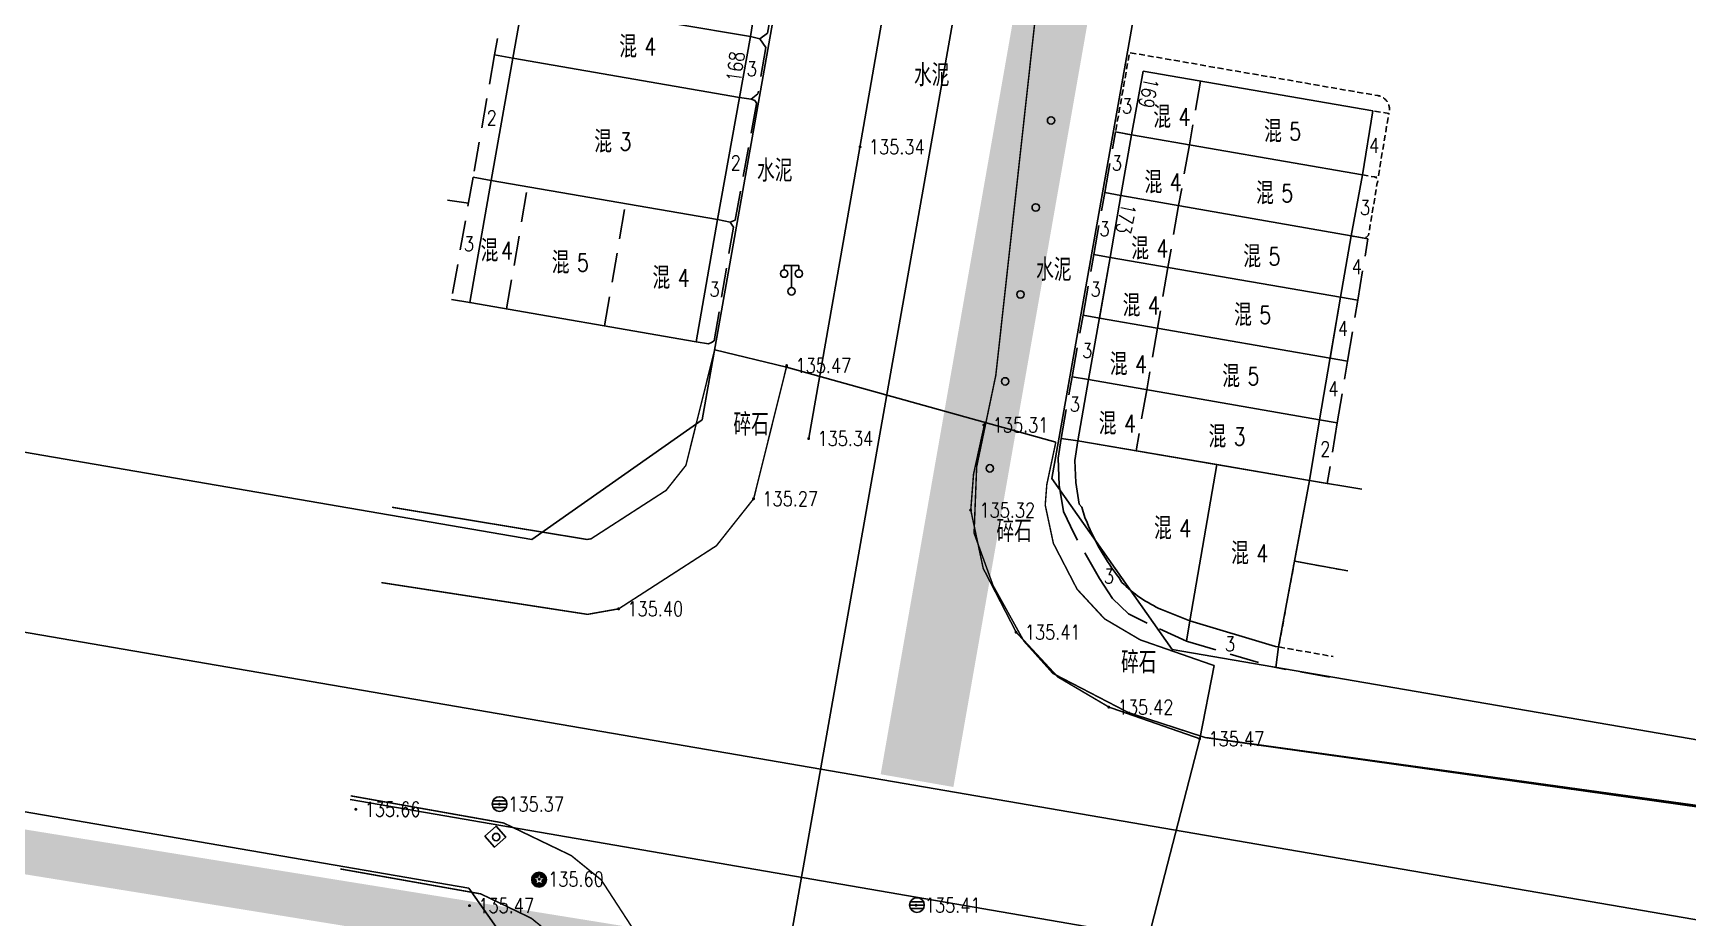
# Model space of a CAD drawing. Extents: x 529262 to 576451, y 2694391 to 2717535.
# Drawn here: x 563195.9 to 563307.9, y 2710588.1 to 2710648 of the extents above; entities that cross this region are included whole.
import ezdxf
from ezdxf.enums import TextEntityAlignment as Align
from ezdxf.xclip import XClip

# ---------------------------------------------------------------- set-up
doc = ezdxf.new("R2010")
doc.units = 0
doc.header["$XCLIPFRAME"] = 0
doc.linetypes.add('DASH', pattern=[0.35, 0.25, -0.1])
doc.linetypes.add('X5', pattern=[3, 2, -1])
for name, color, linetype in [('COMPONENT', 8, 'Continuous'), ('DLDW', 8, 'Continuous'), ('DLSS', 4, 'Continuous'), ('GCD', 8, 'Continuous'), ('GXYZ', 8, 'Continuous'), ('JMD', 8, 'Continuous'), ('PP-COM', 7, 'Continuous'), ('RD-中线', 40, 'Continuous'), ('RD-红线', 7, 'Continuous'), ('ZBTZ', 8, 'Continuous'), ('ZJ', 7, 'Continuous'), ('污水管径标注_W10-', 202, 'Continuous'), ('河流', 4, 'Continuous')]:
    doc.layers.add(name, color=color, linetype=linetype)
doc.styles.add('HZ', font='rs.shx', dxfattribs={"width": 0.8, "bigfont": 'hztxt.shx'})
doc.linetypes.add('1161', pattern='A,0,[149,AAA.SHX,S=0.15,R=0,X=0,Y=0],-1.6', length=1.6)

# ---------------------------------------------------------------- blocks, each defined once
blk = doc.blocks.new('A$C19FD0107')
at = {"layer": 'RD-中线', "color": 8, "linetype": 'Continuous'}
blk.add_lwpolyline([(-7960.88, 14986.93), (-7915.56, 15243.04, 0.015839), (-7911.03, 15274.38), (-7907.82, 15303, -0.015839), (-7903.29, 15334.35), (-7712.17, 16414.53, 0.000335), (-7712.11, 16414.93), (-7698.73, 16491.12, 0.000054), (-7698.72, 16491.18), (-7681.61, 16588.75)], format="xyb", dxfattribs=at)
at = {"layer": 'RD-中线', "color": 8, "linetype": 'Continuous', "flags": 128}
blk.add_lwpolyline([(-8319.85, 16305.85), (-7600.23, 16181.99)], dxfattribs=at)
at = {"layer": 'RD-红线', "color": 8, "linetype": 'Continuous', "flags": 128}
for points in [[(-7756.8, 16231.22), (-7745.1, 16297.33), (-7743.7, 16305.23)], [(-7733.13, 16227.24), (-7721.47, 16293.09), (-7720.08, 16300.95)], [(-8014.17, 16241.06), (-7772.61, 16199.49)], [(-7872.86, 16241.09), (-7768.34, 16223.1)], [(-7724.98, 16215.64), (-7619.84, 16197.54)]]:
    blk.add_lwpolyline(points, dxfattribs=at)
at = {"layer": 'RD-红线', "color": 8}
for points in [[(-7768.34, 16223.1), (-7756.8, 16231.22, 0.412846)], [(-7733.13, 16227.24), (-7724.98, 16215.64, 0.415582)], [(-7764.46, 16187.89), (-7772.61, 16199.49, 0.415582)]]:
    blk.add_lwpolyline(points, format="xyb", dxfattribs=at)
blk = doc.blocks.new('gc170')
at = {"color": 8, "linetype": 'Continuous'}
blk.add_circle((0, 0), 0.5, dxfattribs=at)
blk = doc.blocks.new('gc097')
at = {"color": 8}
for p, q in [((-1, 2.9), (-1, 3.5)), ((-1, 3.5), (1, 3.5)), ((0, 0.5), (0, 3.5)), ((1, 3.5), (1, 2.9))]:
    blk.add_line(p, q, dxfattribs=at)
for centre in [(-1, 2.4), (1, 2.4), (0, 0)]:
    blk.add_circle(centre, 0.5, dxfattribs=at)
blk = doc.blocks.new('GC200')
at = {"linetype": 'Continuous', "const_width": 0.2, "flags": 128}
blk.add_lwpolyline([(-0.1, 0, 1), (0.1, 0, 1)], format="xyb", close=True, dxfattribs=at)
blk = doc.blocks.new('*U12')
at = {"linetype": 'Continuous'}
for points in [[(-1.14, -0.07), (-0.87, -0.76), (-1.13, 0.09)], [(-1.13, 0.09), (-0.73, -0.88), (-1.09, 0.24)], [(-0.73, -0.88), (-1.13, 0.09), (-0.87, -0.76)], [(-0.36, 0.24), (-0.55, 0.84), (-1.09, 0.24)], [(-0.73, 0.74), (-1.09, 0.24), (-0.55, 0.84)], [(-1.09, 0.24), (-0.73, 0.74), (-1.01, 0.43)], [(-0.5, -0.19), (-1.09, 0.24), (-0.73, -0.88)], [(-0.88, 0.6), (-1.01, 0.43), (-0.73, 0.74)], [(-0.55, 0.84), (-0.36, 0.24), (-0.35, 0.91)], [(-0.14, 0.93), (-0.35, 0.91), (-0.36, 0.24)], [(-0.14, 0.93), (0.09, 0.24), (0.07, 0.91)], [(0.81, 0.24), (0.07, 0.91), (0.09, 0.24)], [(0.07, 0.91), (0.81, 0.24), (0.27, 0.84)], [(0.22, -0.19), (0.45, -0.88), (0.81, 0.24)], [(0.73, 0.43), (0.27, 0.84), (0.81, 0.24)], [(0.27, 0.84), (0.73, 0.43), (0.45, 0.74)], [(0.6, 0.6), (0.45, 0.74), (0.73, 0.43)], [(0.59, -0.76), (0.81, 0.24), (0.45, -0.88)], [(0.81, 0.24), (0.59, -0.76), (0.85, 0.09)], [(0.7, -0.61), (0.85, 0.09), (0.59, -0.76)], [(0.85, 0.09), (0.7, -0.61), (0.86, -0.07)], [(-0.87, -0.76), (-1.14, -0.07), (-0.98, -0.61)], [(-1.12, -0.26), (-0.98, -0.61), (-1.14, -0.07)], [(-0.98, -0.61), (-1.12, -0.26), (-1.07, -0.44)], [(-0.73, -0.88), (-0.55, -0.98), (-0.14, -0.45)], [(-0.35, -1.05), (-0.14, -0.45), (-0.55, -0.98)], [(-0.14, -0.45), (-0.35, -1.05), (0.45, -0.88)], [(-0.14, -1.07), (0.45, -0.88), (-0.35, -1.05)], [(0.45, -0.88), (-0.14, -1.07), (0.27, -0.98)], [(0.07, -1.05), (0.27, -0.98), (-0.14, -1.07)], [(0.79, -0.44), (0.86, -0.07), (0.7, -0.61)], [(0.86, -0.07), (0.79, -0.44), (0.84, -0.26)]]:
    blk.add_solid(points, dxfattribs=at)
blk = doc.blocks.new('gcbj0112')
at = {"linetype": 'Continuous'}
for p, q in [((-1.09, 0.24), (-0.5, -0.19)), ((-0.36, 0.24), (-1.09, 0.24)), ((-0.14, 0.93), (-0.36, 0.24)), ((0.09, 0.24), (-0.14, 0.93)), ((0.81, 0.24), (0.09, 0.24)), ((0.22, -0.19), (0.81, 0.24)), ((-0.5, -0.19), (-0.73, -0.88)), ((-0.73, -0.88), (-0.14, -0.45)), ((-0.14, -0.45), (0.45, -0.88)), ((0.45, -0.88), (0.22, -0.19))]:
    blk.add_line(p, q, dxfattribs=at)
blk.add_circle((-0.14, -0.07), 1, dxfattribs=at)
for p in [(-1.09, 0.24), (-0.14, 0.93), (0.81, 0.24), (-0.73, -0.88), (0.45, -0.88)]:
    blk.add_point(p, dxfattribs=at)
blk.add_blockref('*U12', (0, 0), dxfattribs=at)
blk = doc.blocks.new('gcbj0103')
for p, q in [((-1, 0), (1, 0)), ((-0.9, 0.43), (0.9, 0.43)), ((-0.88, -0.47), (0.88, -0.47))]:
    blk.add_line(p, q)
blk.add_circle((0, 0), 1)

msp = doc.modelspace()

# ---------------------------------------------------------------- linework, layer by layer
at = {"layer": 'DLSS', "linetype": 'Continuous', "const_width": 0.1, "elevation": 24.543, "flags": 128}
msp.add_lwpolyline([(563293.254, 2710702.46), (563282.549, 2710699.569), (563275.156, 2710693.485), (563272.229, 2710688.281), (563263.761, 2710649.245), (563261.067, 2710624.833), (563259.77, 2710618.629), (563259.595, 2710614.136), (563260.883, 2710610.583), (563262.962, 2710606.832), (563264.936, 2710604.632), (563270.037, 2710601.983), (563275.245, 2710600.289), (563315.937, 2710594.555), (563375.452, 2710586.437), (563385.68, 2710586.666), (563387.357, 2710587.117)], dxfattribs=at)
at = {"layer": 'DLSS', "linetype": 'Continuous', "const_width": 0.1, "flags": 128}
for points in [[(563242.03, 2710626.564), (563240.082, 2710618.728), (563238.74, 2710617.034), (563233.664, 2710613.755), (563233.391, 2710613.707), (563220.187, 2710615.888)], [(563219.456, 2710610.787), (563233.422, 2710608.634), (563235.531, 2710609.009), (563242.146, 2710613.282), (563244.673, 2710616.471), (563246.886, 2710625.372)], [(563274.878, 2710600.208), (563268.729, 2710602.35), (563265.261, 2710604.394), (563262.442, 2710607.434), (563260.212, 2710611.751), (563259.371, 2710615.701), (563259.559, 2710618.139), (563260.325, 2710621.63)], [(563275.855, 2710605.162), (563270.841, 2710606.909), (563268.43, 2710608.33), (563266.572, 2710610.334), (563264.963, 2710613.449), (563264.412, 2710616.036), (563264.519, 2710617.424), (563265.128, 2710620.292)], [(563275.295, 2710600.289), (563375.402, 2710586.437)], [(563217.386, 2710596.341), (563227.744, 2710594.5), (563232.313, 2710592.297), (563234.35, 2710590.644), (563237.065, 2710586.467), (563238.068, 2710584.434), (563238.44, 2710579.854), (563238.567, 2710576.966)], [(563216.677, 2710591.389), (563226.192, 2710589.698), (563229.616, 2710588.047), (563230.587, 2710587.258), (563232.712, 2710583.99), (563233.162, 2710583.078), (563233.449, 2710579.542), (563233.886, 2710576.099)]]:
    msp.add_lwpolyline(points, dxfattribs=at)
at = {"layer": 'GXYZ', "linetype": 'Continuous'}
msp.add_line((563268.502, 2710587.269), (563217.352, 2710596.103), dxfattribs=at)
at = {"layer": 'JMD', "linetype": 'Continuous', "flags": 128}
for points, elevation in [([(563229.887, 2710654.77), (563245.142, 2710652.087), (563244.451, 2710647.77), (563229.077, 2710650.388)], 135.694), ([(563244.451, 2710647.77), (563243.71, 2710643.644), (563228.373, 2710646.309), (563229.077, 2710650.388)], 136.028), ([(563243.71, 2710643.644), (563242.221, 2710635.387), (563226.903, 2710638.035), (563228.373, 2710646.309)], 135.885), ([(563271.033, 2710645.432), (563286.59, 2710642.74), (563285.885, 2710638.406), (563270.248, 2710641.127)], 135.744), ([(563270.248, 2710641.127), (563269.54, 2710637.017), (563285.119, 2710634.267), (563285.885, 2710638.406)], 135.742), ([(563226.903, 2710638.035), (563225.443, 2710629.754), (563240.782, 2710627.095), (563242.221, 2710635.387)], 135.885), ([(563226.903, 2710638.035), (563225.443, 2710629.754), (563240.782, 2710627.095), (563242.221, 2710635.387)], 135.885), ([(563269.54, 2710637.017), (563268.801, 2710632.818), (563284.405, 2710630.124), (563285.119, 2710634.267)], 135.729), ([(563268.801, 2710632.818), (563267.34, 2710624.534), (563282.984, 2710621.804), (563284.405, 2710630.124)], 135.74), ([(563268.801, 2710632.818), (563268.079, 2710628.706), (563283.699, 2710625.994), (563284.405, 2710630.124)], 135.74), ([(563267.34, 2710624.534), (563266.614, 2710620.4), (563282.303, 2710617.697), (563282.984, 2710621.804)], 135.673)]:
    msp.add_lwpolyline(points, close=True, dxfattribs=dict(at, elevation=elevation))
at = {"layer": 'JMD', "linetype": 'X5', "elevation": 135.694}
msp.add_lwpolyline([(563244.451, 2710647.77), (563245.091, 2710647.613), (563245.603, 2710647.996), (563246.439, 2710652.592, 0.2504993), (563246.057, 2710653.232), (563240.298, 2710654.217), (563240.086, 2710652.976)], format="xyb", dxfattribs=at)
at = {"layer": 'JMD', "linetype": 'X5'}
for points, elevation in [([(563229.077, 2710650.388), (563227.852, 2710650.604), (563227.133, 2710646.528), (563228.373, 2710646.309)], 135.694), ([(563244.451, 2710647.77), (563245.091, 2710647.613), (563245.504, 2710647.033), (563244.956, 2710643.904), (563244.497, 2710643.546), (563243.71, 2710643.644)], 135.694), ([(563228.373, 2710646.309), (563227.133, 2710646.528), (563225.674, 2710638.252), (563226.903, 2710638.035)], 135.885), ([(563242.221, 2710635.387), (563243.085, 2710635.2), (563243.418, 2710635.341), (563244.875, 2710643.248), (563244.742, 2710643.446), (563244.497, 2710643.546), (563243.71, 2710643.644)], 136.032), ([(563269.54, 2710637.017), (563268.444, 2710637.211), (563269.171, 2710641.318), (563270.248, 2710641.127)], 135.729), ([(563226.903, 2710638.035), (563225.674, 2710638.252), (563224.214, 2710629.971), (563225.443, 2710629.754)], 135.885), ([(563268.801, 2710632.818), (563267.7, 2710633.013), (563268.444, 2710637.211), (563269.54, 2710637.017)], 135.729), ([(563284.405, 2710630.124), (563285.574, 2710629.93), (563286.264, 2710634.077), (563285.119, 2710634.267)], 135.729), ([(563268.079, 2710628.706), (563266.971, 2710628.902), (563267.7, 2710633.013), (563268.801, 2710632.818)], 135.74), ([(563283.699, 2710625.994), (563284.887, 2710625.796), (563285.574, 2710629.93), (563284.405, 2710630.124)], 135.74), ([(563267.34, 2710624.534), (563266.232, 2710624.73), (563266.971, 2710628.902), (563268.079, 2710628.706)], 135.673), ([(563282.984, 2710621.804), (563284.19, 2710621.604), (563284.887, 2710625.796), (563283.699, 2710625.994)], 135.673), ([(563266.614, 2710620.4), (563265.492, 2710620.553), (563266.232, 2710624.73), (563267.34, 2710624.534)], 135.673), ([(563282.984, 2710621.804), (563284.19, 2710621.604), (563283.507, 2710617.499), (563282.303, 2710617.697)], 135.673), ([(563283.663, 2710604.387), (563280.021, 2710605.024), (563280.216, 2710606.426)], 135.907)]:
    msp.add_lwpolyline(points, dxfattribs=dict(at, elevation=elevation))
at = {"layer": 'JMD', "linetype": 'X5', "ltscale": 0.2, "flags": 128}
for points, elevation in [([(563270.248, 2710641.127), (563269.171, 2710641.318), (563270.124, 2710646.691), (563286.939, 2710643.773, -0.4598594), (563287.674, 2710642.56), (563286.59, 2710642.74)], 135.742), ([(563285.885, 2710638.406), (563286.691, 2710638.272, -0.5139741), (563286.893, 2710637.861), (563286.322, 2710634.428, -0.391508), (563285.939, 2710634.131), (563285.119, 2710634.267)], 135.755)]:
    msp.add_lwpolyline(points, format="xyb", dxfattribs=dict(at, elevation=elevation))
at = {"layer": 'JMD', "linetype": 'X5', "flags": 128}
for points, elevation in [([(563274.925, 2710644.759), (563274.174, 2710640.444)], 135.744), ([(563274.174, 2710640.444), (563273.447, 2710636.327)], 135.744), ([(563227.937, 2710629.322), (563229.369, 2710637.609)], 135.702), ([(563234.568, 2710628.172), (563236.001, 2710636.462)], 135.804), ([(563273.447, 2710636.327), (563272.725, 2710632.141)], 135.744), ([(563272.725, 2710632.141), (563272.01, 2710628.023)], 135.744), ([(563272.01, 2710628.023), (563271.281, 2710623.846)], 135.744), ([(563271.281, 2710623.846), (563270.57, 2710619.718)], 135.744)]:
    msp.add_lwpolyline(points, dxfattribs=dict(at, elevation=elevation))
at = {"layer": 'JMD', "linetype": 'X5', "ltscale": 0.2, "flags": 128}
for points, elevation in [([(563285.885, 2710638.406), (563286.954, 2710638.228), (563287.674, 2710642.56)], 135.755), ([(563284.901, 2710611.574), (563281.293, 2710612.242), (563280.216, 2710606.426), (563283.903, 2710605.778)], 135.948)]:
    msp.add_lwpolyline(points, dxfattribs=dict(at, elevation=elevation))
at = {"layer": 'JMD', "linetype": 'X5'}
for points in [[(563240.782, 2710627.095), (563241.602, 2710626.955), (563241.82, 2710627.054), (563241.993, 2710627.167), (563243.304, 2710634.868), (563243.085, 2710635.2), (563242.221, 2710635.387)], [(563240.782, 2710627.095), (563241.602, 2710626.955), (563241.82, 2710627.054), (563241.993, 2710627.167), (563243.304, 2710634.868), (563243.085, 2710635.2), (563242.221, 2710635.387)], [(563274.206, 2710608.191), (563273.971, 2710606.826), (563271.325, 2710608.028), (563270.049, 2710608.672), (563268.975, 2710609.699), (563268.092, 2710611.058), (563266.368, 2710614.081), (563265.649, 2710615.6), (563265.365, 2710617.392), (563265.298, 2710619.213), (563265.492, 2710620.553), (563266.614, 2710620.4)], [(563274.206, 2710608.191), (563273.971, 2710606.826), (563271.325, 2710608.028), (563270.049, 2710608.672), (563268.975, 2710609.699), (563268.092, 2710611.058), (563266.368, 2710614.081), (563265.649, 2710615.6), (563265.365, 2710617.392), (563265.298, 2710619.213), (563265.492, 2710620.553), (563266.614, 2710620.4)], [(563274.206, 2710608.191), (563273.971, 2710606.826), (563274.053, 2710606.789), (563280.021, 2710605.024), (563280.216, 2710606.426)], [(563274.206, 2710608.191), (563273.971, 2710606.826), (563274.053, 2710606.789), (563280.021, 2710605.024), (563280.216, 2710606.426)]]:
    msp.add_lwpolyline(points, dxfattribs=at)
at = {"layer": 'JMD', "linetype": 'Continuous', "elevation": 135.705, "flags": 128}
msp.add_lwpolyline([(563266.614, 2710620.4), (563266.42, 2710619.058), (563266.484, 2710617.569), (563266.718, 2710616.092), (563266.88, 2710615.902), (563267.085, 2710615.192), (563267.247, 2710614.859, 0.067066), (563269.411, 2710611.118), (563269.599, 2710610.796, 0.0871508), (563272.283, 2710608.955), (563274.206, 2710608.191), (563274.206, 2710608.191), (563274.206, 2710608.191), (563276.03, 2710618.778)], format="xyb", close=True, dxfattribs=at)
at = {"layer": 'JMD', "linetype": 'Continuous', "flags": 128}
for points in [[(563276.03, 2710618.778), (563282.303, 2710617.697), (563280.216, 2710606.426), (563280.012, 2710606.457), (563274.206, 2710608.191), (563276.03, 2710618.778)], [(563226.466, 2710593.606), (563227.133, 2710592.857), (563227.885, 2710593.538), (563227.23, 2710594.29)]]:
    msp.add_lwpolyline(points, close=True, dxfattribs=at)
at = {"layer": 'JMD', "linetype": 'Continuous', "ltscale": 0.2, "elevation": 135.948, "flags": 128}
msp.add_lwpolyline([(563284.901, 2710611.574), (563281.293, 2710612.242), (563282.303, 2710617.697), (563285.854, 2710617.114)], dxfattribs=at)
at = {"layer": 'PP-COM', "color": 8, "const_width": 3}
msp.add_lwpolyline([(563417.341, 2710556.693), (562978.055, 2710627.629), (563025.329, 2710860.726), (563456.913, 2710785.203), (563417.116, 2710556.733)], dxfattribs=at)
at = {"layer": 'ZBTZ', "linetype": '1161'}
msp.add_lwpolyline([(563223.939, 2710636.694), (563225.365, 2710636.499)], dxfattribs=at)
at = {"layer": 'ZBTZ', "linetype": '1161', "flags": 128}
for points in [[(563265.128, 2710620.292), (563246.886, 2710625.372), (563242.03, 2710626.564)], [(563270.317, 2710582.525), (563274.878, 2710600.208), (563275.855, 2710605.162)]]:
    msp.add_lwpolyline(points, dxfattribs=at)
at = {"layer": '污水管径标注_W10-'}
msp.add_lwpolyline([(563248.399, 2710620.568), (563251.853, 2710640.267), (563253.58, 2710650.117), (563255.307, 2710659.967), (563258.761, 2710679.666), (563262.215, 2710699.366), (563263.94, 2710709.207), (563265.669, 2710719.065), (563269.121, 2710738.757), (563272.576, 2710758.464), (563274.302, 2710768.306), (563276.03, 2710778.164), (563279.483, 2710797.855)], dxfattribs=at)
at = {"layer": '河流', "color": 5, "linetype": 'DASH', "ltscale": 0.1, "const_width": 5}
msp.add_lwpolyline([(563255.733, 2710597.371), (563293.758, 2710814.103)], dxfattribs=at)

# ---------------------------------------------------------------- block references
at = {"layer": 'COMPONENT', "linetype": 'Continuous', "xscale": 0.5, "yscale": 0.5}
for name, p in [('gcbj0103', (563227.464, 2710595.78, 110.81)), ('gcbj0112', (563230.212, 2710590.696, -111.04)), ('gcbj0103', (563255.723, 2710588.939, 110.855))]:
    msp.add_blockref(name, p, dxfattribs=at)
at = {"layer": 'DLDW', "color": 252, "linetype": 'Continuous', "xscale": 0.5, "yscale": 0.5, "zscale": 0.5}
msp.add_blockref('gc097', (563247.232, 2710630.518), dxfattribs=at)
at = {"layer": 'GCD', "linetype": 'Continuous'}
ref = msp.add_blockref('GC200', (563251.874, 2710640.303, 135.34), dxfattribs=dict(at, xscale=0.5, yscale=0.5, zscale=0.5))
ref.add_attrib('height', '135.34', dxfattribs={"linetype": 'Continuous', "height": 1, "style": 'HZ', "width": 0.8}).set_placement((563252.474, 2710640.303, 135.34), align=Align.MIDDLE_LEFT)
ref = msp.add_blockref('GC200', (563246.905, 2710625.485, 135.466), dxfattribs=dict(at, xscale=0.5, yscale=0.5, zscale=0.5))
ref.add_attrib('height', '135.47', dxfattribs={"linetype": 'Continuous', "height": 1, "style": 'HZ', "width": 0.8}).set_placement((563247.505, 2710625.485, 135.466), align=Align.MIDDLE_LEFT)
ref = msp.add_blockref('GC200', (563260.255, 2710621.461, 135.308), dxfattribs=dict(at, xscale=0.5, yscale=0.5, zscale=0.5))
ref.add_attrib('height', '135.31', dxfattribs={"linetype": 'Continuous', "height": 1, "style": 'HZ', "width": 0.8}).set_placement((563260.855, 2710621.461, 135.308), align=Align.MIDDLE_LEFT)
ref = msp.add_blockref('GC200', (563248.393, 2710620.541, 135.34), dxfattribs=dict(at, xscale=0.5, yscale=0.5, zscale=0.5))
ref.add_attrib('height', '135.34', dxfattribs={"linetype": 'Continuous', "height": 1, "style": 'HZ', "width": 0.8}).set_placement((563248.993, 2710620.541, 135.34), align=Align.MIDDLE_LEFT)
ref = msp.add_blockref('GC200', (563244.663, 2710616.468, 135.273), dxfattribs=dict(at, xscale=0.5, yscale=0.5, zscale=0.5))
ref.add_attrib('height', '135.27', dxfattribs={"linetype": 'Continuous', "height": 1, "style": 'HZ', "width": 0.8}).set_placement((563245.263, 2710616.468, 135.273), align=Align.MIDDLE_LEFT)
ref = msp.add_blockref('GC200', (563259.361, 2710615.698, 135.318), dxfattribs=dict(at, xscale=0.5, yscale=0.5, zscale=0.5))
ref.add_attrib('height', '135.32', dxfattribs={"linetype": 'Continuous', "height": 1, "style": 'HZ', "width": 0.8}).set_placement((563259.961, 2710615.698, 135.318), align=Align.MIDDLE_LEFT)
ref = msp.add_blockref('GC200', (563235.521, 2710609.006, 135.404), dxfattribs=dict(at, xscale=0.5, yscale=0.5, zscale=0.5))
ref.add_attrib('height', '135.40', dxfattribs={"linetype": 'Continuous', "height": 1, "style": 'HZ', "width": 0.8}).set_placement((563236.121, 2710609.006, 135.404), align=Align.MIDDLE_LEFT)
ref = msp.add_blockref('GC200', (563262.432, 2710607.431, 135.405), dxfattribs=dict(at, xscale=0.5, yscale=0.5, zscale=0.5))
ref.add_attrib('height', '135.41', dxfattribs={"linetype": 'Continuous', "height": 1, "style": 'HZ', "width": 0.8}).set_placement((563263.032, 2710607.431, 135.405), align=Align.MIDDLE_LEFT)
ref = msp.add_blockref('GC200', (563268.719, 2710602.347, 135.422), dxfattribs=dict(at, xscale=0.5, yscale=0.5, zscale=0.5))
ref.add_attrib('height', '135.42', dxfattribs={"linetype": 'Continuous', "height": 1, "style": 'HZ', "width": 0.8}).set_placement((563269.319, 2710602.347, 135.422), align=Align.MIDDLE_LEFT)
ref = msp.add_blockref('GC200', (563274.868, 2710600.205, 135.473), dxfattribs=dict(at, xscale=0.5, yscale=0.5, zscale=0.5))
ref.add_attrib('height', '135.47', dxfattribs={"linetype": 'Continuous', "height": 1, "style": 'HZ', "width": 0.8}).set_placement((563275.468, 2710600.205, 135.473), align=Align.MIDDLE_LEFT)
ref = msp.add_blockref('GC200', (563217.733, 2710595.428, 135.664), dxfattribs=dict(at, xscale=0.5, yscale=0.5, zscale=0.5))
ref.add_attrib('height', '135.66', dxfattribs={"linetype": 'Continuous', "height": 1, "style": 'HZ', "width": 0.8}).set_placement((563218.333, 2710595.428, 135.664), align=Align.MIDDLE_LEFT)
ref = msp.add_blockref('GC200', (563227.454, 2710595.777, 135.366), dxfattribs=dict(at, xscale=0.5, yscale=0.5, zscale=0.5))
ref.add_attrib('height', '135.37', dxfattribs={"linetype": 'Continuous', "height": 1, "style": 'HZ', "width": 0.8}).set_placement((563228.054, 2710595.777, 135.366), align=Align.MIDDLE_LEFT)
ref = msp.add_blockref('GC200', (563230.152, 2710590.693, 135.596), dxfattribs=dict(at, xscale=0.5, yscale=0.5, zscale=0.5))
ref.add_attrib('height', '135.60', dxfattribs={"linetype": 'Continuous', "height": 1, "style": 'HZ', "width": 0.8}).set_placement((563230.752, 2710590.693, 135.596), align=Align.MIDDLE_LEFT)
ref = msp.add_blockref('GC200', (563225.428, 2710588.902, 135.466), dxfattribs=dict(at, xscale=0.5, yscale=0.5, zscale=0.5))
ref.add_attrib('height', '135.47', dxfattribs={"linetype": 'Continuous', "height": 1, "style": 'HZ', "width": 0.8}).set_placement((563226.028, 2710588.902, 135.466), align=Align.MIDDLE_LEFT)
ref = msp.add_blockref('GC200', (563255.664, 2710588.928, 135.411), dxfattribs=dict(at, xscale=0.5, yscale=0.5, zscale=0.5))
ref.add_attrib('height', '135.41', dxfattribs={"linetype": 'Continuous', "height": 1, "style": 'HZ', "width": 0.8}).set_placement((563256.264, 2710588.928, 135.411), align=Align.MIDDLE_LEFT)
at = {"layer": 'PP-COM'}
ref = msp.add_blockref('A$C19FD0107', (570997.993, 2694390.603), dxfattribs=at)
XClip(ref).set_block_clipping_path([(-9366.4383134884, 14428.6043910822), (-3328.4480743363, 17452.7484863754)])
at = {"layer": 'ZBTZ', "linetype": 'Continuous', "xscale": 0.5000000001318659, "yscale": 0.5000000001318659, "zscale": 0.5000000001318659, "rotation": 80.01837491476267}
for p in [(563264.806, 2710642.093), (563263.769, 2710636.201), (563262.732, 2710630.309), (563261.695, 2710624.417), (563260.658, 2710618.525), (563227.232, 2710593.549, -111.203)]:
    msp.add_blockref('gc170', p, dxfattribs=at)

# ---------------------------------------------------------------- texts
at = {"layer": 'DLSS', "color": 8, "linetype": 'Continuous', "style": 'HZ', "width": 0.8}
for p in [(563244.499, 2710621.58), (563262.308, 2710614.366), (563270.742, 2710605.458)]:
    msp.add_text('碎石', height=1.5, dxfattribs=at).set_placement(p, align=Align.MIDDLE)
at = {"layer": 'JMD', "linetype": 'Continuous', "style": 'HZ', "width": 0.8}
for p in [(563236.77, 2710647.093), (563272.93, 2710642.329), (563280.433, 2710641.357), (563235.076, 2710640.661), (563272.336, 2710637.9), (563279.891, 2710637.164), (563227.382, 2710633.276), (563271.437, 2710633.418), (563279.023, 2710632.881), (563232.199, 2710632.463), (563239.019, 2710631.43), (563270.859, 2710629.556), (563278.403, 2710628.916), (563269.987, 2710625.579), (563277.597, 2710624.765), (563269.236, 2710621.553), (563276.668, 2710620.676), (563272.979, 2710614.459), (563278.199, 2710612.765)]:
    msp.add_text('混', height=1.5, dxfattribs=at).set_placement(p, align=Align.MIDDLE_RIGHT)
for s, p in [('4', (563237.27, 2710647.093)), ('4', (563273.43, 2710642.329)), ('5', (563280.933, 2710641.357)), ('3', (563235.576, 2710640.661)), ('4', (563272.836, 2710637.9)), ('5', (563280.391, 2710637.164)), ('4', (563227.562, 2710633.276)), ('4', (563271.937, 2710633.418)), ('5', (563232.699, 2710632.463)), ('5', (563279.523, 2710632.881)), ('4', (563239.519, 2710631.43)), ('4', (563271.359, 2710629.556)), ('5', (563278.903, 2710628.916)), ('4', (563270.487, 2710625.579)), ('5', (563278.097, 2710624.765)), ('4', (563269.736, 2710621.553)), ('3', (563277.168, 2710620.676)), ('4', (563273.479, 2710614.459)), ('4', (563278.699, 2710612.765))]:
    msp.add_text(s, height=1.2, dxfattribs=at).set_placement(p, align=Align.MIDDLE_LEFT)
at = {"layer": 'ZJ', "color": 8, "linetype": 'Continuous', "style": 'HZ', "width": 0.8}
for s, rotation, p in [('168', 82.70061, (563243.44, 2710645.743)), ('169', 258.13906, (563271.419, 2710643.949)), ('173', 258.13906, (563269.884, 2710635.441))]:
    msp.add_text(s, height=1, rotation=rotation, dxfattribs=at).set_placement(p, align=Align.MIDDLE)
for s, height, p in [('3', 1, (563244.545, 2710645.595, 121.098)), ('水泥', 1.5, (563256.725, 2710645.234)), ('2', 1, (563226.933, 2710642.264, 121.098)), ('3', 1, (563269.959, 2710643.07, 120.954)), ('4', 1, (563286.686, 2710640.403, 120.954)), ('2', 1, (563243.458, 2710639.222, 121.098)), ('水泥', 1.5, (563246.097, 2710638.771)), ('3', 1, (563269.267, 2710639.208, 120.954)), ('3', 1, (563286.064, 2710636.203, 120.954)), ('3', 1, (563268.434, 2710634.757, 120.954)), ('3', 1, (563225.393, 2710633.735, 121.098)), ('水泥', 1.5, (563264.992, 2710632.053)), ('4', 1, (563285.514, 2710632.177, 120.954)), ('3', 1, (563242.02, 2710630.668, 121.098)), ('3', 1, (563267.825, 2710630.657, 120.954)), ('4', 1, (563284.569, 2710627.997, 120.954)), ('3', 1, (563267.26, 2710626.51, 120.954)), ('4', 1, (563283.922, 2710623.917, 120.954)), ('3', 1, (563266.415, 2710622.868, 120.954)), ('2', 1, (563283.374, 2710619.837, 120.954)), ('3', 1, (563268.724, 2710611.22, 120.954)), ('3', 1, (563276.923, 2710606.631, 120.954)), ('3', 1, (563276.923, 2710606.631, 120.954))]:
    msp.add_text(s, height=height, dxfattribs=at).set_placement(p, align=Align.MIDDLE)

doc.saveas('drawing.dxf')
